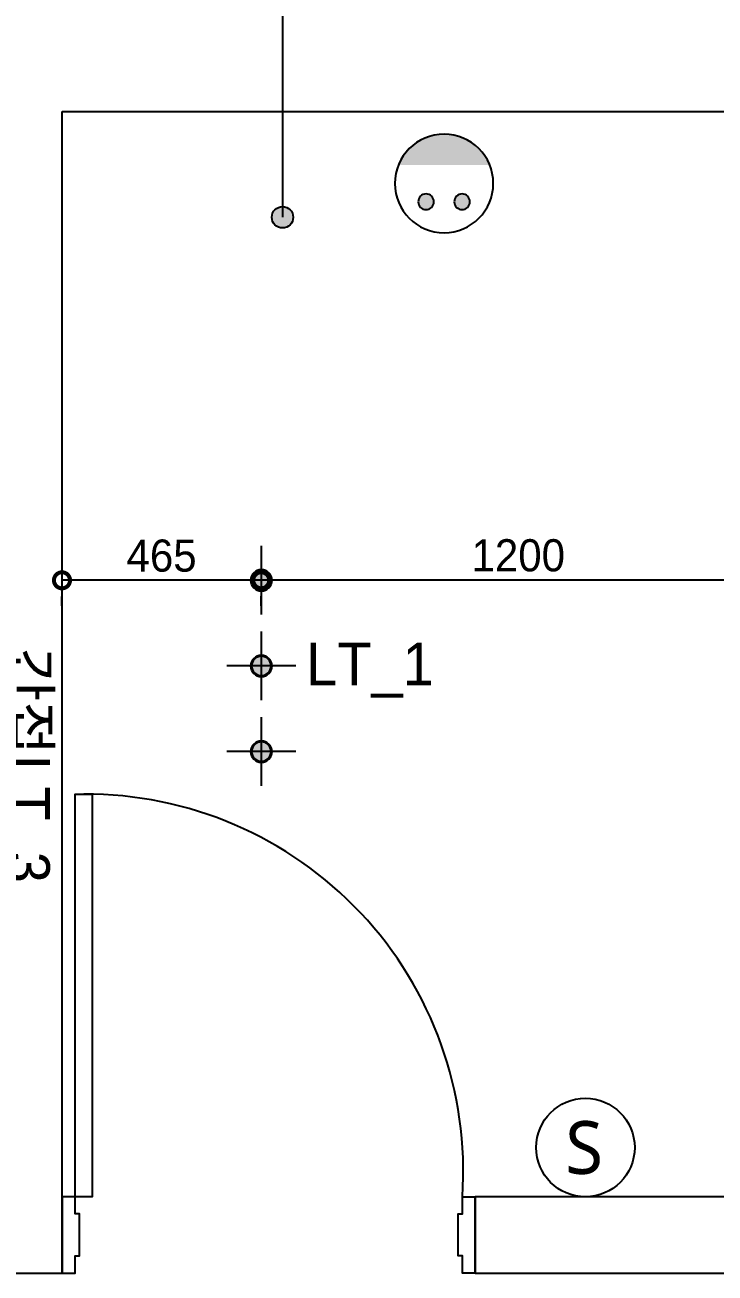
# Model space of a CAD drawing. Header units: inches. Extents: x 157163 to 245256, y -61743 to -20857.
# Drawn here: x 234295 to 235906, y -26880 to -23966 of the extents above; entities that cross this region are included whole.
import ezdxf

# ---------------------------------------------------------------- set-up
doc = ezdxf.new("R2010")
doc.units = ezdxf.units.IN
doc.header["$LTSCALE"] = 50
doc.header["$MEASUREMENT"] = 0
for name, color, linetype in [('0-ELC TEXT', 7, 'Continuous'), ('07-DIM WAL', 5, 'Continuous'), ('CO-DO-FR', 7, 'Continuous'), ('CO-DOOR', 8, 'Continuous'), ('F-WALL1', 2, 'Continuous'), ('RC-LIGHT', 7, 'Continuous'), ('설비', 140, 'Continuous')]:
    doc.layers.add(name, color=color, linetype=linetype)
doc.styles.add('스타일1', font='HY울릉도M.TTF')
doc.styles.add('코레일둥고', font='Korail_Round_Gothic_Medium.ttf')
doc.dimstyles.new('30', dxfattribs={"dimscale": 30, "dimtxt": 2.5, "dimasz": 2.5, "dimexe": 1.25, "dimexo": 2, "dimtad": 1, "dimdec": 0, "dimtxsty": '스타일1', "dimblk": 'DOTSMALL', "dimcen": 2.5, "dimclrd": 1, "dimclre": 1, "dimclrt": 7, "dimadec": 0, "dimazin": 0, "dimtfac": 1, "dimtdec": 0, "dimtix": 1, "dimtmove": 0, "dimatfit": 3, "dimldrblk": 'DOTSMALL', "dimfxl": 1.25, "dimarcsym": 0})

# ---------------------------------------------------------------- blocks, each defined once
blk = doc.blocks.new('VUDAUSEH')
at = {"layer": 'CO-DO-FR'}
for points in [[(212882.3, -26701.9), (212882.3, -26879.9), (212912.3, -26879.9), (212912.3, -26839.9), (212922.3, -26839.9), (212922.3, -26741.9), (212912.3, -26741.9), (212912.3, -26701.9), (212882.3, -26701.9)], [(213846.3, -26701.9), (213846.3, -26879.9), (213816.3, -26879.9), (213816.3, -26839.9), (213806.3, -26839.9), (213806.3, -26741.9), (213816.3, -26741.9), (213816.3, -26701.9), (213846.3, -26701.9)]]:
    blk.add_lwpolyline(points, close=True, dxfattribs=at)
at = {"layer": 'CO-DOOR'}
blk.add_lwpolyline([(212952.3, -25761.9), (212952.3, -26701.9), (212912.3, -26701.9), (212912.3, -25761.9)], close=True, dxfattribs=at)
blk.add_arc((212936.7, -26643.4), 881.6, 356.1991, 90.2838, dxfattribs=at)
at = {"layer": 'F-WALL1'}
for p, q in [((212882.3, -24167.9), (216011.3, -24167.9)), ((212882.3, -26879.9), (212882.3, -24167.9)), ((216011.3, -26701.9), (213846.3, -26701.9)), ((213846.3, -26879.9), (213846.3, -26701.9)), ((213846.3, -26879.9), (216152.3, -26879.9))]:
    blk.add_line(p, q, dxfattribs=at)
blk.add_lwpolyline([(211922.3, -23965.9), (211922.3, -24136.9), (212425.3, -24136.9), (212425.3, -24916.9), (212720.3, -24916.9), (212720.3, -26701.9), (211997.3, -26701.9), (211997.3, -26879.9), (212882.3, -26879.9)], dxfattribs=at)
blk = doc.blocks.new('cjswjdeh')
blk.add_blockref('VUDAUSEH', (21500, 0))
blk = doc.blocks.new('1')
at = {"linetype": 'Continuous'}
h = blk.add_hatch(color=4, dxfattribs=at)
h.dxf.hatch_style = 1
edge = h.paths.add_edge_path()
edge.add_arc((11539653.5, -14273503.8), 37.5, 0, 360)
at = {"color": 1, "linetype": 'Continuous'}
for p, q in [((11539653.5, -14273637.1), (11539653.5, -14273370.5)), ((11539520.2, -14273503.8), (11539786.8, -14273503.8))]:
    blk.add_line(p, q, dxfattribs=at)
at = {"color": 4, "linetype": 'Continuous'}
for radius in [41.5, 37.5]:
    blk.add_circle((11539653.5, -14273503.8), radius, dxfattribs=at)
blk = doc.blocks.new('_DOTSMALL')
at = {"color": 0, "linetype": 'ByBlock', "const_width": 0.5}
blk.add_lwpolyline([(-0.0625, 0, 1), (0.0625, 0, 1)], format="xyb", close=True, dxfattribs=at)
blk = doc.blocks.new('*D162')
at = {"layer": '07-DIM WAL', "color": 1, "lineweight": -2, "transparency": 16777216}
for p, q in [((236046.5, -25262.4), (234846.8, -25262.4)), ((234846.8, -25322.4), (234846.8, -25299.9)), ((236046.5, -25321.8), (236046.5, -25299.9))]:
    blk.add_line(p, q, dxfattribs=at)
at = {"layer": 'Defpoints', "color": 0, "transparency": 16777216}
for p in [(234846.8, -25262.4), (234846.8, -25262.4), (236046.5, -25261.8)]:
    blk.add_point(p, dxfattribs=at)
at = {"layer": '07-DIM WAL', "color": 1, "lineweight": -2, "transparency": 16777216, "xscale": 75, "yscale": 75, "zscale": 75, "rotation": 180}
blk.add_blockref('_DOTSMALL', (234846.8, -25262.4), dxfattribs=at)
at = {"layer": '07-DIM WAL', "color": 1, "lineweight": -2, "transparency": 16777216, "xscale": 75, "yscale": 75, "zscale": 75}
blk.add_blockref('_DOTSMALL', (236046.5, -25262.4), dxfattribs=at)
at = {"layer": '07-DIM WAL', "color": 7, "transparency": 16777216, "insert": (235446.7, -25204.6), "char_height": 75, "attachment_point": 5, "style": '스타일1'}
blk.add_mtext('1200', dxfattribs=at)
blk = doc.blocks.new('*D163')
at = {"layer": '07-DIM WAL', "color": 1, "lineweight": -2, "transparency": 16777216}
for p, q in [((234846.5, -25262.5), (234381.5, -25262.5)), ((234381.5, -25322.4), (234381.5, -25300)), ((234846.5, -25322.3), (234846.5, -25300))]:
    blk.add_line(p, q, dxfattribs=at)
at = {"layer": 'Defpoints', "color": 0, "transparency": 16777216}
for p in [(234381.5, -25262.4), (234381.5, -25262.5), (234846.5, -25262.3)]:
    blk.add_point(p, dxfattribs=at)
at = {"layer": '07-DIM WAL', "color": 1, "lineweight": -2, "transparency": 16777216, "xscale": 75, "yscale": 75, "zscale": 75, "rotation": 180}
blk.add_blockref('_DOTSMALL', (234381.5, -25262.5), dxfattribs=at)
at = {"layer": '07-DIM WAL', "color": 1, "lineweight": -2, "transparency": 16777216, "xscale": 75, "yscale": 75, "zscale": 75}
blk.add_blockref('_DOTSMALL', (234846.5, -25262.5), dxfattribs=at)
at = {"layer": '07-DIM WAL', "color": 7, "transparency": 16777216, "insert": (234614, -25205.3), "char_height": 75, "attachment_point": 5, "style": '스타일1'}
blk.add_mtext('465', dxfattribs=at)
blk = doc.blocks.new('egoo')
at = {"layer": '설비'}
h = blk.add_hatch(color=140, dxfattribs=at)
edge = h.paths.add_edge_path()
edge.add_arc((1015645.3, 443433.7), 22.3, 0, 360)
h = blk.add_hatch(color=140, dxfattribs=at)
edge = h.paths.add_edge_path()
edge.add_arc((1015747.7, 443433.7), 22.3, 0, 360)
h = blk.add_hatch(color=140, dxfattribs=at)
edge = h.paths.add_edge_path()
edge.add_line((1015826.3, 443329.1), (1015566.6, 443329.1))
edge.add_ellipse((1015696.5, 443381.5), major_axis=(99, 99), ratio=1, start_angle=156.9578, end_angle=293.0422)
at = {"layer": '설비', "color": 140}
for centre, radius in [((1015696.5, 443381.5), 140), ((1015645.3, 443433.7), 22.3), ((1015747.7, 443433.7), 22.3)]:
    blk.add_circle(centre, radius, dxfattribs=at)
blk = doc.blocks.new('SW')
at = {"layer": '설비', "color": 140}
blk.add_circle((11533254.1, -14277699.4), 184, dxfattribs=at)
at = {"layer": '설비', "color": 140, "insert": (11533320, -14277600.8), "char_height": 197.143, "width": 314.327, "attachment_point": 3, "style": '코레일둥고'}
blk.add_mtext('{\\fMalgun Gothic|b0|i0|c129|p50;S}', dxfattribs=at)

msp = doc.modelspace()

# ---------------------------------------------------------------- hatches: boundary and pattern name
at = {"layer": '0-ELC TEXT'}
h = msp.add_hatch(color=256, dxfattribs=at)
h.dxf.hatch_style = 1
edge = h.paths.add_edge_path()
edge.add_arc((234896.3, -24414.9), 25, 90, 450)
h = msp.add_hatch(color=256, dxfattribs=at)
h.dxf.hatch_style = 1
edge = h.paths.add_edge_path()
edge.add_arc((234896.3, -24414.9), 25, 90, 450)

# ---------------------------------------------------------------- linework, layer by layer
msp.add_line((234896.3, -23457), (234896.3, -24414.9), dxfattribs=at)
msp.add_circle((234896.3, -24414.9), 25, dxfattribs=at)
msp.add_circle((234896.3, -24414.9), 25, dxfattribs=at)

# ---------------------------------------------------------------- block references
msp.add_blockref('cjswjdeh', (0, 0))
at = {"layer": 'RC-LIGHT', "xscale": -0.6024096385271789, "yscale": 0.6024096385271789, "zscale": 0.6024096385271789, "rotation": 89.99999999999972}
for p in [(-8363649.4, 6926336.1), (-8363649.4, 6926136.1), (-8363649.4, 6925936.1)]:
    msp.add_blockref('1', p, dxfattribs=at)
at = {"layer": '설비', "color": 140, "xscale": -0.8214285869294655, "yscale": 0.8214285869294655, "zscale": 0.8214285869294655, "rotation": 180}
msp.add_blockref('egoo', (-599048.7, 339870.3), dxfattribs=at)
at = {"layer": '설비', "color": 140, "xscale": 0.625, "yscale": 0.625, "zscale": 0.625}
msp.add_blockref('SW', (-6972680.4, 8896975.3), dxfattribs=at)

# ---------------------------------------------------------------- texts
at = {"layer": '설비', "color": 30, "style": '코레일둥고'}
msp.add_text('LT_1', height=100, dxfattribs=at).set_placement((234951.4, -25507.9))
msp.add_text('간접LT_3', height=100, rotation=270, dxfattribs=at).set_placement((234253.2, -25419.7))

# ---------------------------------------------------------------- dimensions: what is measured, and where the dimension line sits
at = {"layer": '07-DIM WAL'}
for base, p1, p2, picture, middle in [((234381.5, -25262.5), (234846.5, -25262.3), (234381.5, -25262.4), '*D163', (234614, -25205.3)), ((234846.8, -25262.4), (236046.5, -25261.8), (234846.8, -25262.4), '*D162', (235446.7, -25204.6))]:
    dim = msp.add_linear_dim(base=base, p1=p1, p2=p2, dimstyle='30', dxfattribs=at)
    dim.commit()
    dim.dimension.update_dxf_attribs({"geometry": picture, "text_midpoint": middle})

doc.saveas('drawing.dxf')
